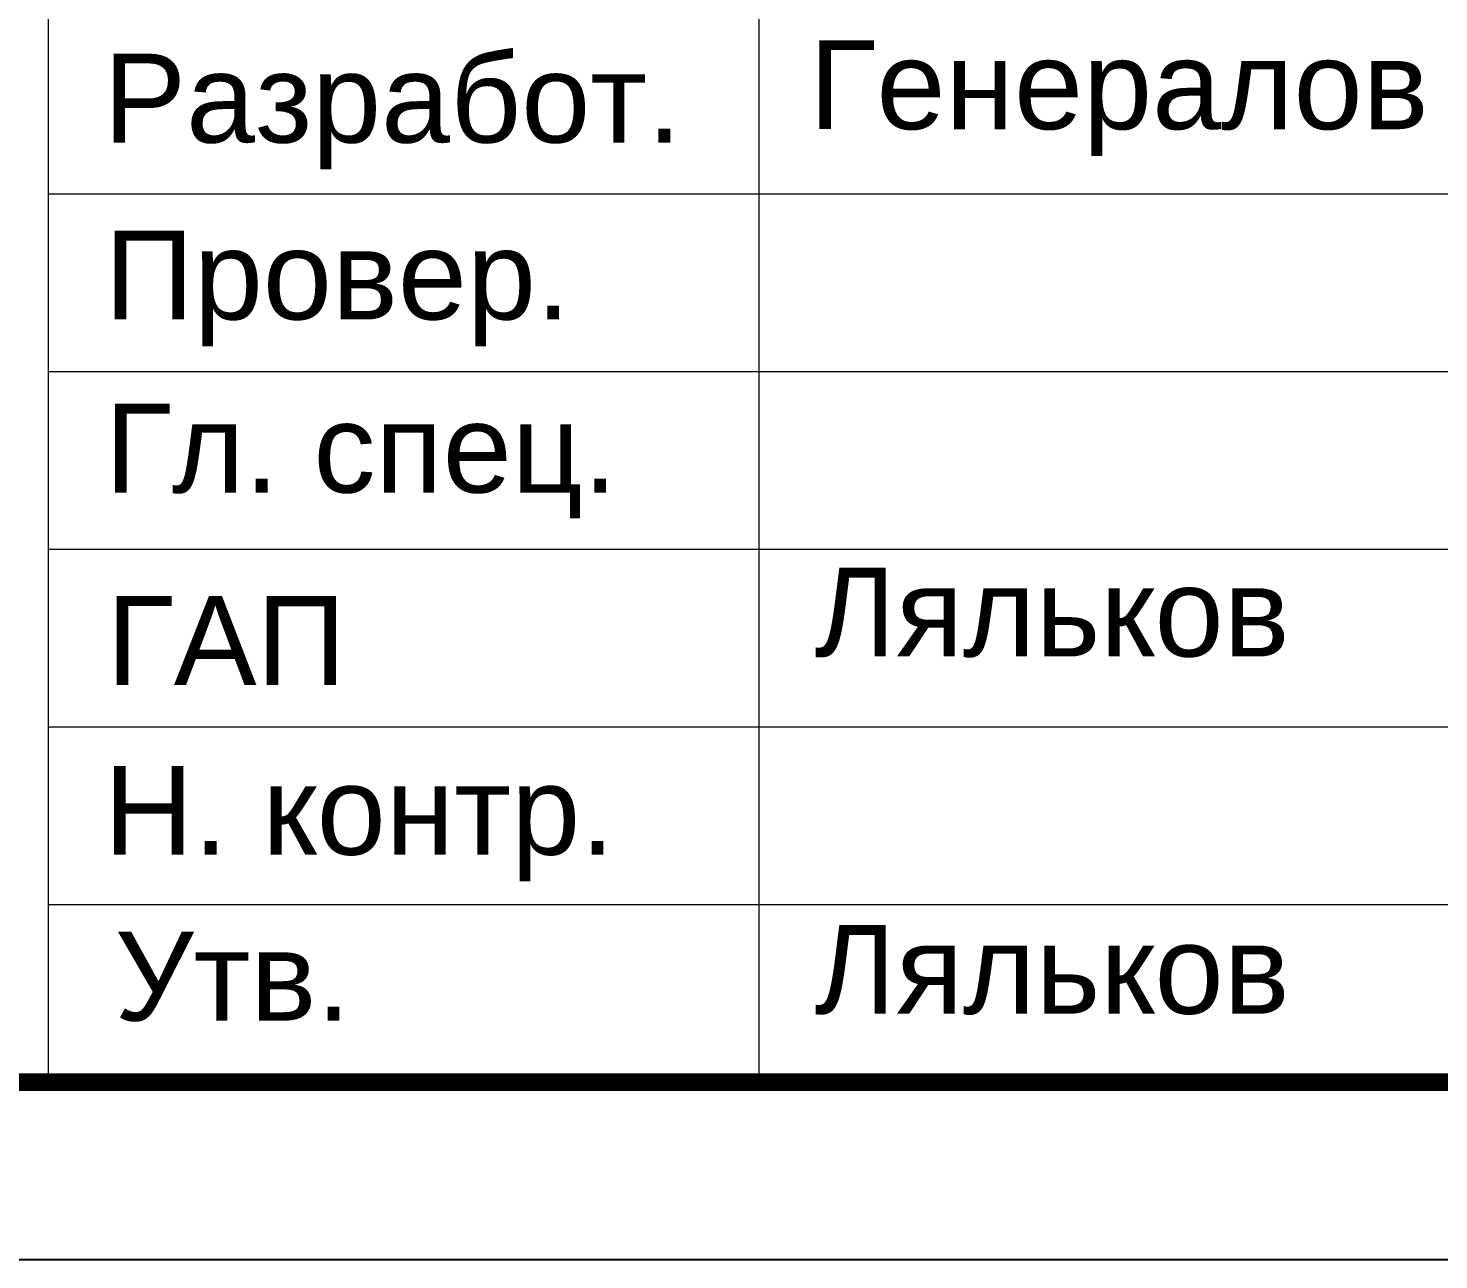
# Model space of a CAD drawing. Header units: metres. Extents: x -1525 to -1043, y -1331 to -1144.
# Drawn here: x -1483.227 to -1479.259, y -1301.338 to -1297.873 of the extents above; entities that cross this region are included whole.
import ezdxf
from ezdxf.enums import TextEntityAlignment as Align

# ---------------------------------------------------------------- set-up
doc = ezdxf.new("R2010")
doc.units = ezdxf.units.M
doc.header["$MEASUREMENT"] = 0
doc.layers.add('Level 63', color=7, linetype='Continuous', lineweight=0)
doc.styles.add('Style-Arial', font='arial.ttf')

msp = doc.modelspace()

# ---------------------------------------------------------------- linework, layer by layer
msp.add_lwpolyline([(-1506.22162925, -1301.33848912), (-1506.22162925, -1271.63848912), (-1464.22162925, -1271.63848912), (-1464.22162925, -1301.33848912), (-1506.22162925, -1301.33848912)])
at = {"const_width": 0.05}
msp.add_lwpolyline([(-1464.67162925, -1300.83848912), (-1504.17162925, -1300.83848912), (-1504.17162925, -1272.13848912), (-1464.67162925, -1272.13848912), (-1464.67162925, -1300.83848912)], dxfattribs=at)
at = {"layer": 'Level 63', "color": 7, "linetype": 'Continuous', "lineweight": 13}
for p, q in [((-1483.17162925, -1295.33848912), (-1483.17162925, -1300.83848912)), ((-1481.17162925, -1295.33848912), (-1481.17162925, -1300.83848912))]:
    msp.add_line(p, q, dxfattribs=at)
at = {"layer": 'Level 63', "color": 7, "linetype": 'Continuous', "lineweight": 0}
for p, q in [((-1483.17162925, -1298.33848912), (-1476.67162925, -1298.33848912)), ((-1483.17162925, -1298.83848912), (-1476.67162925, -1298.83848912)), ((-1483.17162925, -1299.33848912), (-1476.67162925, -1299.33848912)), ((-1483.17162925, -1299.83848912), (-1476.67162925, -1299.83848912)), ((-1483.17162925, -1300.33848912), (-1476.67162925, -1300.33848912))]:
    msp.add_line(p, q, dxfattribs=at)

# ---------------------------------------------------------------- texts
at = {"color": 7, "linetype": 'Continuous', "lineweight": 0, "style": 'Style-Arial'}
msp.add_text('Генералов', height=0.25, dxfattribs=at).set_placement((-1480.15916196, -1297.90684029), align=Align.TOP_CENTER)
at = {"color": 7, "lineweight": 13, "style": 'Style-Arial'}
for p in [(-1481.01554612, -1299.39065209), (-1481.01554612, -1300.39607086)]:
    msp.add_text('Ляльков', height=0.25, dxfattribs=at).set_placement(p, align=Align.TOP_LEFT)
at = {"layer": 'Level 63', "color": 7, "linetype": 'Continuous', "lineweight": 0, "style": 'Style-Arial'}
for s, p in [('Разработ.', (-1482.20268323, -1298.06944144)), ('Провер.', (-1482.35732039, -1298.5671725)), ('Гл. спец.', (-1482.29104733, -1299.05440231)), ('ГАП', (-1482.67043575, -1299.59590578)), ('Н. контр.', (-1482.29614823, -1300.07347912)), ('Утв.', (-1482.652096, -1300.54028902))]:
    msp.add_text(s, height=0.25, dxfattribs=at).set_placement(p, align=Align.MIDDLE_CENTER)

doc.saveas('drawing.dxf')
